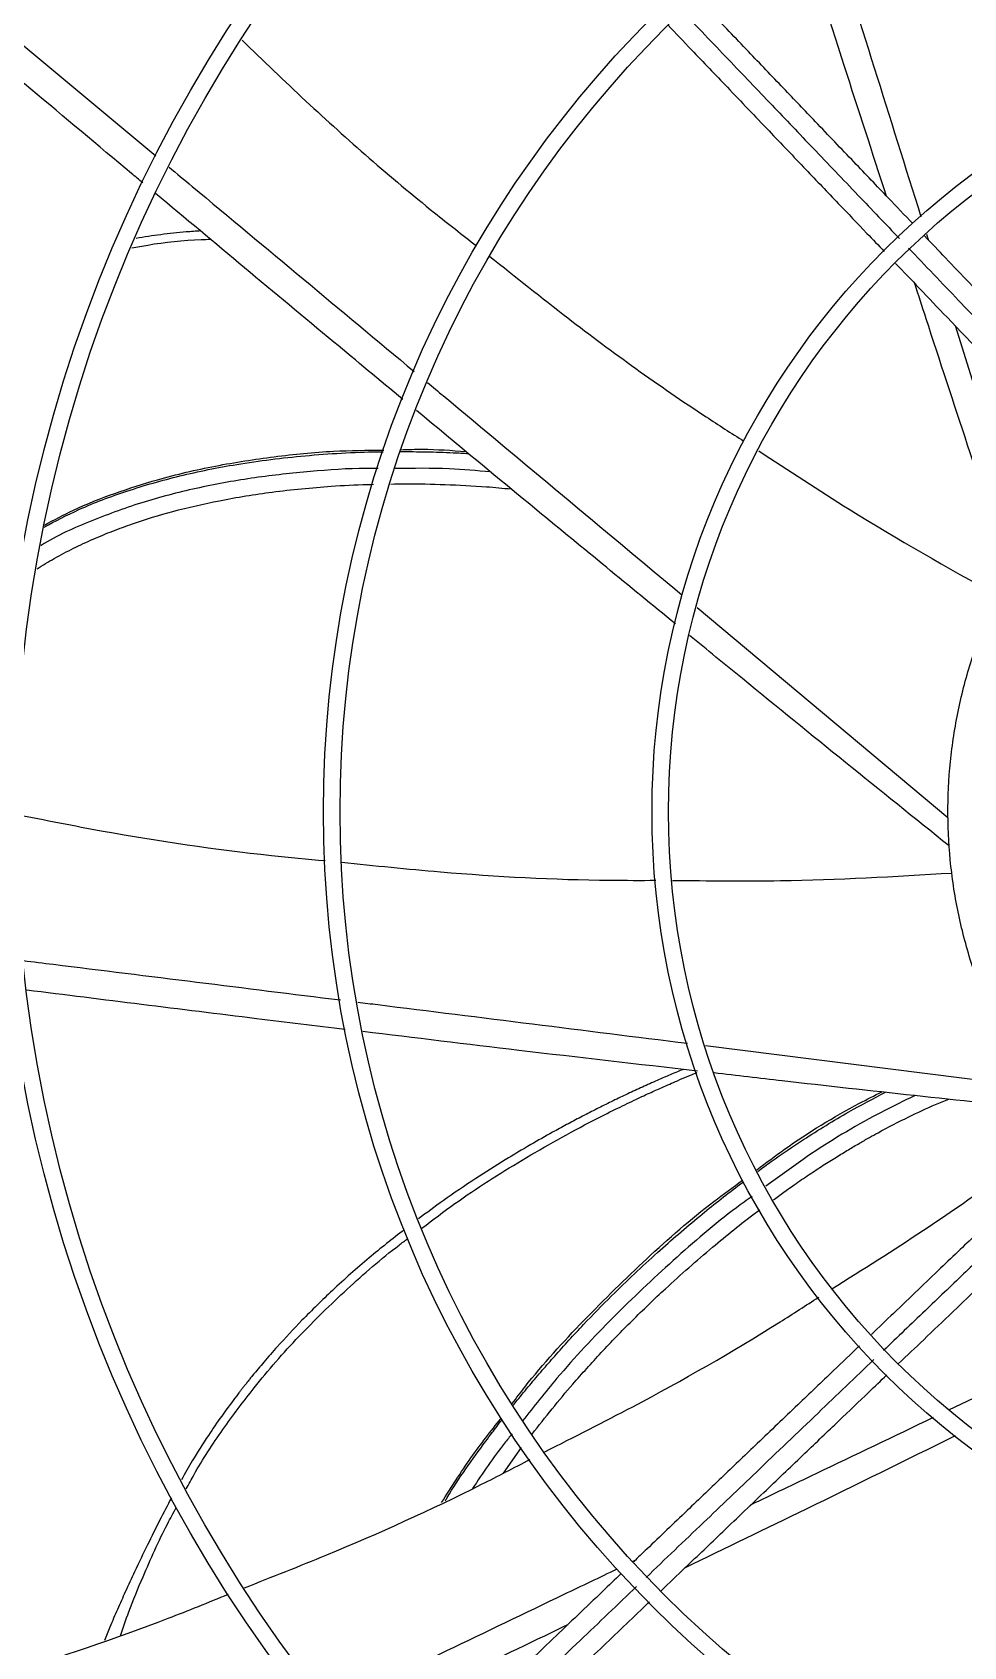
# Model space of a CAD drawing. Header units: inches. Extents: x 1229 to 1453, y -1023 to -720.
# Drawn here: x 1275.8 to 1281.31, y -870.2 to -860.65 of the extents above; entities that cross this region are included whole.
import ezdxf

# ---------------------------------------------------------------- set-up
doc = ezdxf.new("R2010")
doc.units = ezdxf.units.IN
doc.header["$MEASUREMENT"] = 0

msp = doc.modelspace()

# ---------------------------------------------------------------- linework, layer by layer
at = {"color": 18, "linetype": 'Continuous', "lineweight": 25, "true_color": 0x000000}
for p, q in [((1275.2702, -860.3306), (1276.534, -861.3824)), ((1281.0935, -861.8448), (1281.1036, -861.877)), ((1281.2628, -862.3856), (1281.672, -863.6925)), ((1279.7368, -864.0533), (1281.2213, -865.294)), ((1279.7869, -866.6436), (1281.708, -866.885)), ((1281.2271, -868.7978), (1281.9353, -868.4587)), ((1278.5911, -869.1722), (1278.699, -869.0204)), ((1279.3592, -869.693), (1279.3706, -869.6875))]:
    msp.add_line(p, q, dxfattribs=at)
for radius in [11.7126, 8.5704, 8.472, 6.6478, 6.5493, 4.7037, 4.6053]:
    msp.add_circle((1284.1739, -865.2608), radius, dxfattribs=at)
for radius, start, end in [(12.9331, 103.26667, 166.73333), (10.2157, 134.36248, 223.03765), (12.9331, 193.26667, 248.51312)]:
    msp.add_arc((1284.1739, -865.2608), radius, start, end, dxfattribs=at)
for points, knots in [([(1272.4643, -865.2608), (1272.4692, -865.0053), (1272.4788, -864.4944), (1272.5568, -863.7313), (1272.681, -862.9748), (1272.8553, -862.228), (1273.0778, -861.4942), (1273.3479, -860.7766), (1273.6644, -860.0781), (1274.0259, -859.4019), (1274.4308, -858.7507), (1274.8774, -858.1274), (1275.3639, -857.5347), (1275.8881, -856.975), (1276.4477, -856.4508), (1277.0405, -855.9644), (1277.6637, -855.5177), (1278.3149, -855.1128), (1278.9912, -854.7513), (1279.6896, -854.4349), (1280.4073, -854.1648), (1281.141, -853.9422), (1281.8878, -853.7681), (1282.6444, -853.6432), (1283.4075, -853.568), (1284.1739, -853.5429), (1284.9402, -853.568), (1285.7033, -853.6432), (1286.4599, -853.7681), (1287.2067, -853.9422), (1287.9404, -854.1648), (1288.6581, -854.4349), (1289.3565, -854.7513), (1290.0328, -855.1128), (1290.684, -855.5177), (1291.3073, -855.9644), (1291.9, -856.4508), (1292.4597, -856.975), (1292.9838, -857.5347), (1293.4703, -858.1274), (1293.9169, -858.7507), (1294.3218, -859.4019), (1294.6833, -860.0781), (1294.9998, -860.7766), (1295.2699, -861.4942), (1295.4924, -862.228), (1295.6667, -862.9748), (1295.7909, -863.7313), (1295.8689, -864.4944), (1295.8786, -865.0053), (1295.8834, -865.2608)], [0, 0, 0, 0, 0.020833, 0.041667, 0.0625, 0.083333, 0.104167, 0.125, 0.145833, 0.166667, 0.1875, 0.208333, 0.229167, 0.25, 0.270833, 0.291667, 0.3125, 0.333333, 0.354167, 0.375, 0.395833, 0.416667, 0.4375, 0.458333, 0.479167, 0.5, 0.520833, 0.541667, 0.5625, 0.583333, 0.604167, 0.625, 0.645833, 0.666667, 0.6875, 0.708333, 0.729167, 0.75, 0.770833, 0.791667, 0.8125, 0.833333, 0.854167, 0.875, 0.895833, 0.916667, 0.9375, 0.958333, 0.979167, 1, 1, 1, 1]), ([(1273.8217, -865.2608), (1273.8269, -865.0096), (1273.8375, -864.5073), (1273.9228, -863.7577), (1274.0584, -863.0162), (1274.2486, -862.2865), (1274.4911, -861.5725), (1274.7851, -860.8782), (1275.1285, -860.2068), (1275.5206, -859.563), (1275.9556, -858.9467), (1276.2819, -858.5646), (1276.4451, -858.3736)], [0, 0, 0, 0, 0.1, 0.2, 0.3, 0.4, 0.5, 0.6, 0.7, 0.8, 0.9, 1, 1, 1, 1]), ([(1281.1866, -859.4391), (1281.2489, -859.6235), (1281.4184, -860.1254), (1281.6456, -860.7027), (1281.8228, -861.0892), (1281.8603, -861.1709)], [0, 0, 0, 0, 0.314001, 0.854808, 1, 1, 1, 1]), ([(1280.4708, -859.8609), (1280.4833, -859.9005), (1280.6802, -860.5263), (1280.8769, -861.1539), (1281.0612, -861.7418)], [0, 0, 0, 0, 0.063243, 1, 1, 1, 1]), ([(1280.8573, -861.6192), (1280.7742, -861.3636), (1280.5953, -860.8133), (1280.4208, -860.2627), (1280.3274, -859.9679)], [0, 0, 0, 0, 0.464546, 1, 1, 1, 1]), ([(1281.0132, -861.7824), (1280.9649, -861.7319), (1280.8491, -861.6106), (1280.6571, -861.4098), (1280.4503, -861.1933), (1280.2418, -860.9752), (1280.0337, -860.7575), (1279.8643, -860.5801), (1279.7641, -860.4753), (1279.7396, -860.4496)], [0, 0, 0, 0, 0.113273, 0.27182, 0.45098, 0.599768, 0.762852, 0.941876, 1, 1, 1, 1]), ([(1276.457, -861.5406), (1276.435, -861.5222), (1276.0148, -861.172), (1275.5977, -860.8212), (1275.2025, -860.4889)], [0, 0, 0, 0, 0.052448, 1, 1, 1, 1]), ([(1279.6455, -860.5221), (1279.7376, -860.6185), (1279.9157, -860.8049), (1280.1749, -861.0761), (1280.4303, -861.3434), (1280.6814, -861.6062), (1280.852, -861.7847), (1280.9339, -861.8704)], [0, 0, 0, 0, 0.2154, 0.416422, 0.604341, 0.810085, 1, 1, 1, 1]), ([(1279.5648, -860.6087), (1279.6111, -860.6571), (1279.7279, -860.7794), (1279.9272, -860.9878), (1280.1527, -861.2238), (1280.3715, -861.4529), (1280.5645, -861.6548), (1280.7191, -861.8165), (1280.8096, -861.9113), (1280.8437, -861.947)], [0, 0, 0, 0, 0.1090567, 0.2754016, 0.4684679, 0.6386179, 0.7884724, 0.9203047, 1, 1, 1, 1]), ([(1277.0445, -860.6968), (1277.17, -860.8179), (1277.5369, -861.1719), (1278.001, -861.5772), (1278.3484, -861.8488), (1278.4316, -861.9138)], [0, 0, 0, 0, 0.283361, 0.828422, 1, 1, 1, 1]), ([(1276.6133, -861.4484), (1276.6588, -861.4863), (1277.1415, -861.888), (1277.6254, -862.2916), (1278.0637, -862.6571)], [0, 0, 0, 0, 0.094293, 1, 1, 1, 1]), ([(1277.9967, -862.8217), (1277.8601, -862.7087), (1277.3702, -862.3036), (1276.8838, -861.8971), (1276.5331, -861.604)], [0, 0, 0, 0, 0.278863, 1, 1, 1, 1]), ([(1276.3932, -861.9261), (1276.4243, -861.9203), (1276.5593, -861.8948), (1276.7151, -861.8787), (1276.8395, -861.8753), (1276.8579, -861.8748)], [0, 0, 0, 0, 0.203066, 0.881625, 1, 1, 1, 1]), ([(1276.7989, -861.8256), (1276.7707, -861.8275), (1276.6921, -861.8328), (1276.5646, -861.8462), (1276.4662, -861.862), (1276.4176, -861.8699)], [0, 0, 0, 0, 0.220412, 0.615334, 1, 1, 1, 1]), ([(1282.3681, -863.2002), (1282.3108, -863.1403), (1282.1909, -863.0148), (1282.0135, -862.8292), (1281.8428, -862.6505), (1281.7016, -862.5028), (1281.581, -862.3766), (1281.4692, -862.2596), (1281.3433, -862.1278), (1281.2128, -861.9913), (1281.1242, -861.8985), (1281.0826, -861.8551)], [0, 0, 0, 0, 0.133272, 0.279174, 0.413304, 0.531425, 0.608473, 0.694881, 0.792575, 0.902797, 1, 1, 1, 1]), ([(1278.5105, -861.976), (1278.6635, -862.0982), (1279.0784, -862.4296), (1279.5817, -862.7925), (1279.9387, -863.0212), (1280.0134, -863.0691)], [0, 0, 0, 0, 0.3159676, 0.8567363, 1, 1, 1, 1]), ([(1280.9876, -861.9266), (1281.0864, -862.03), (1281.2745, -862.2268), (1281.544, -862.5088), (1281.8007, -862.7775), (1282.0452, -863.0333), (1282.2086, -863.2043), (1282.2858, -863.2851)], [0, 0, 0, 0, 0.228868, 0.435815, 0.623227, 0.822027, 1, 1, 1, 1]), ([(1280.9111, -862.0174), (1280.9578, -862.0664), (1281.0594, -862.1727), (1281.3103, -862.4352), (1281.6674, -862.8089), (1281.9943, -863.151), (1282.1719, -863.3368), (1282.1962, -863.3622)], [0, 0, 0, 0, 0.109527, 0.237746, 0.586688, 0.943426, 1, 1, 1, 1]), ([(1281.5863, -863.8384), (1281.4202, -863.3408), (1281.2309, -862.774), (1281.0472, -862.2058), (1281.0248, -862.1364)], [0, 0, 0, 0, 0.877844, 1, 1, 1, 1]), ([(1278.1425, -862.7228), (1278.1733, -862.7484), (1278.6748, -863.1664), (1279.1771, -863.5859), (1279.6486, -863.9796)], [0, 0, 0, 0, 0.061422, 1, 1, 1, 1]), ([(1279.6094, -864.1497), (1279.3364, -863.9266), (1278.8235, -863.5074), (1278.3146, -863.0853), (1278.0767, -862.8879)], [0, 0, 0, 0, 0.532369, 1, 1, 1, 1]), ([(1275.8734, -863.5772), (1275.9413, -863.5415), (1276.0988, -863.4588), (1276.3688, -863.3586), (1276.6813, -863.2691), (1277.0338, -863.1983), (1277.4253, -863.1501), (1277.7152, -863.1333), (1277.8694, -863.1317), (1277.8803, -863.1316)], [0, 0, 0, 0, 0.111385, 0.25839, 0.414617, 0.580071, 0.776332, 0.984186, 1, 1, 1, 1]), ([(1275.8753, -863.5658), (1275.9323, -863.5353), (1276.0663, -863.4633), (1276.2912, -863.3749), (1276.5712, -863.2854), (1276.8867, -863.2117), (1277.2352, -863.1579), (1277.5681, -863.1245), (1277.7842, -863.1227), (1277.8833, -863.1219)], [0, 0, 0, 0, 0.093804, 0.220898, 0.348005, 0.517465, 0.686933, 0.856407, 1, 1, 1, 1]), ([(1277.9813, -863.1306), (1278.0326, -863.1308), (1278.1372, -863.1314), (1278.2713, -863.1355), (1278.3539, -863.1402), (1278.3835, -863.1418)], [0, 0, 0, 0, 0.3820963, 0.7788145, 1, 1, 1, 1]), ([(1277.9846, -863.1196), (1278.0272, -863.1182), (1278.156, -863.1137), (1278.2839, -863.1236), (1278.3696, -863.1303)], [0, 0, 0, 0, 0.330582, 1, 1, 1, 1]), ([(1280.1012, -863.1257), (1280.2787, -863.2427), (1280.7383, -863.5455), (1281.2182, -863.8156), (1281.5127, -863.9814)], [0, 0, 0, 0, 0.386151, 1, 1, 1, 1]), ([(1277.8502, -863.2304), (1277.8262, -863.2301), (1277.6926, -863.2287), (1277.4487, -863.2468), (1277.1197, -863.2819), (1276.7926, -863.3405), (1276.4687, -863.4221), (1276.155, -863.5364), (1275.9487, -863.6265), (1275.8553, -863.6864), (1275.8549, -863.6866)], [0, 0, 0, 0, 0.034994, 0.19479, 0.354827, 0.515177, 0.675951, 0.837291, 0.999303, 1, 1, 1, 1]), ([(1278.5154, -863.251), (1278.434, -863.2438), (1278.2469, -863.2271), (1278.0582, -863.2296), (1277.9516, -863.231)], [0, 0, 0, 0, 0.435498, 1, 1, 1, 1]), ([(1281.9608, -867.2122), (1281.9047, -867.1466), (1281.7813, -867.0025), (1281.6218, -866.7557), (1281.4786, -866.4803), (1281.3657, -866.1909), (1281.2836, -865.8914), (1281.2335, -865.5849), (1281.2157, -865.2748), (1281.2305, -864.9646), (1281.2778, -864.6577), (1281.357, -864.3573), (1281.4673, -864.0671), (1281.6071, -863.7896), (1281.7767, -863.5298), (1281.9261, -863.3362), (1282.0263, -863.2379), (1282.0527, -863.2121)], [0, 0, 0, 0, 0.05882, 0.129282, 0.199743, 0.270205, 0.340667, 0.411128, 0.48159, 0.552051, 0.622513, 0.692975, 0.763436, 0.833898, 0.904359, 0.974821, 1, 1, 1, 1]), ([(1275.8317, -863.8236), (1275.8655, -863.8028), (1275.9358, -863.7597), (1276.0471, -863.7018), (1276.1627, -863.648), (1276.2791, -863.6), (1276.4356, -863.5428), (1276.6456, -863.4791), (1276.9219, -863.4156), (1277.2345, -863.3647), (1277.5267, -863.3372), (1277.7262, -863.3255), (1277.8096, -863.3244), (1277.8216, -863.3242)], [0, 0, 0, 0, 0.057724, 0.1200521, 0.1815025, 0.2420669, 0.3017336, 0.4218193, 0.5580365, 0.7104054, 0.8789366, 0.9825118, 1, 1, 1, 1]), ([(1277.9245, -863.3226), (1277.9531, -863.322), (1278.0603, -863.3199), (1278.2494, -863.325), (1278.4583, -863.3347), (1278.5882, -863.3468), (1278.6367, -863.3514)], [0, 0, 0, 0, 0.1201, 0.449916, 0.794925, 1, 1, 1, 1]), ([(1281.228, -865.4631), (1280.8194, -865.1342), (1280.3057, -864.7208), (1279.7963, -864.3029), (1279.6921, -864.2174)], [0, 0, 0, 0, 0.7955294, 1, 1, 1, 1]), ([(1295.8834, -865.2608), (1295.8786, -865.5163), (1295.8689, -866.0272), (1295.7909, -866.7903), (1295.6667, -867.5468), (1295.4924, -868.2936), (1295.2699, -869.0274), (1294.9998, -869.745), (1294.6833, -870.4435), (1294.3218, -871.1197), (1293.9169, -871.7709), (1293.4703, -872.3942), (1292.9838, -872.9869), (1292.4597, -873.5466), (1291.9, -874.0708), (1291.3073, -874.5572), (1290.684, -875.0039), (1290.0328, -875.4088), (1289.3565, -875.7703), (1288.6581, -876.0867), (1287.9404, -876.3568), (1287.2067, -876.5794), (1286.4599, -876.7535), (1285.7033, -876.8784), (1284.9402, -876.9536), (1284.1739, -876.9787), (1283.4075, -876.9536), (1282.6444, -876.8784), (1281.8878, -876.7535), (1281.141, -876.5794), (1280.4073, -876.3568), (1279.6896, -876.0867), (1278.9912, -875.7702), (1278.3149, -875.4088), (1277.6637, -875.0039), (1277.0405, -874.5572), (1276.4477, -874.0708), (1275.8881, -873.5466), (1275.3639, -872.9869), (1274.8774, -872.3942), (1274.4308, -871.7709), (1274.0259, -871.1197), (1273.6644, -870.4435), (1273.3479, -869.745), (1273.0778, -869.0274), (1272.8553, -868.2936), (1272.681, -867.5468), (1272.5568, -866.7903), (1272.4788, -866.0272), (1272.4692, -865.5163), (1272.4643, -865.2608)], [0, 0, 0, 0, 0.020833, 0.041667, 0.0625, 0.083333, 0.104167, 0.125, 0.145833, 0.166667, 0.1875, 0.208333, 0.229167, 0.25, 0.270833, 0.291667, 0.3125, 0.333333, 0.354167, 0.375, 0.395833, 0.416667, 0.4375, 0.458333, 0.479167, 0.5, 0.520833, 0.541667, 0.5625, 0.583333, 0.604167, 0.625, 0.645833, 0.666667, 0.6875, 0.708333, 0.729167, 0.75, 0.770833, 0.791667, 0.8125, 0.833333, 0.854167, 0.875, 0.895833, 0.916667, 0.9375, 0.958333, 0.979167, 1, 1, 1, 1]), ([(1276.4451, -872.148), (1276.2819, -871.957), (1275.9556, -871.5749), (1275.5206, -870.9586), (1275.1285, -870.3147), (1274.7851, -869.6434), (1274.4911, -868.949), (1274.2486, -868.2351), (1274.0584, -867.5054), (1273.9228, -866.7639), (1273.8375, -866.0143), (1273.8269, -865.512), (1273.8217, -865.2608)], [0, 0, 0, 0, 0.1, 0.2, 0.3, 0.4, 0.5, 0.6, 0.7, 0.8, 0.9, 1, 1, 1, 1]), ([(1275.7085, -865.2756), (1275.8797, -865.3097), (1276.3798, -865.4092), (1276.9906, -865.4994), (1277.4309, -865.5401), (1277.5372, -865.5499)], [0, 0, 0, 0, 0.282913, 0.826826, 1, 1, 1, 1]), ([(1277.6345, -865.5594), (1277.829, -865.5794), (1278.3569, -865.6338), (1278.9778, -865.6671), (1279.4033, -865.6664), (1279.4937, -865.6663)], [0, 0, 0, 0, 0.314824, 0.854464, 1, 1, 1, 1]), ([(1279.5918, -865.6665), (1279.8049, -865.6689), (1280.3559, -865.6752), (1280.906, -865.643), (1281.2434, -865.6232)], [0, 0, 0, 0, 0.386729, 1, 1, 1, 1]), ([(1275.7508, -866.1409), (1275.8101, -866.1483), (1276.4341, -866.2253), (1277.0601, -866.3033), (1277.6267, -866.3739)], [0, 0, 0, 0, 0.094987, 1, 1, 1, 1]), ([(1277.6547, -866.548), (1277.48, -866.527), (1276.8508, -866.4513), (1276.2238, -866.3725), (1275.7709, -866.3156)], [0, 0, 0, 0, 0.277637, 1, 1, 1, 1]), ([(1277.729, -866.3866), (1277.7684, -866.3915), (1278.4175, -866.4721), (1279.0682, -866.5536), (1279.6794, -866.6302)], [0, 0, 0, 0, 0.060687, 1, 1, 1, 1]), ([(1279.74, -866.7945), (1279.3874, -866.7542), (1278.7262, -866.6786), (1278.0668, -866.5981), (1277.759, -866.5606)], [0, 0, 0, 0, 0.533249, 1, 1, 1, 1]), ([(1279.6542, -866.7846), (1279.6251, -866.7966), (1279.5664, -866.8208), (1279.479, -866.8592), (1279.3915, -866.8986), (1279.3047, -866.9391), (1279.2187, -866.9806), (1279.1334, -867.0231), (1279.0488, -867.0665), (1278.9651, -867.1109), (1278.8663, -867.1647), (1278.7448, -867.2337), (1278.5931, -867.3242), (1278.4197, -867.4342), (1278.2481, -867.5497), (1278.1372, -867.6324), (1278.0888, -867.6685)], [0, 0, 0, 0, 0.052483, 0.105932, 0.159241, 0.212409, 0.265434, 0.318317, 0.371058, 0.423656, 0.476108, 0.55818, 0.65612, 0.769934, 0.899624, 1, 1, 1, 1]), ([(1278.109, -867.7232), (1278.1737, -867.6741), (1278.364, -867.53), (1278.703, -867.3156), (1279.0235, -867.1361), (1279.2472, -867.0233), (1279.3574, -866.9701), (1279.4497, -866.927), (1279.5352, -866.8884), (1279.6288, -866.8473), (1279.6979, -866.8185), (1279.7368, -866.8023)], [0, 0, 0, 0, 0.129763, 0.381429, 0.640209, 0.716835, 0.782155, 0.836167, 0.879949, 0.932419, 1, 1, 1, 1]), ([(1281.8051, -867.0236), (1281.2835, -866.9679), (1280.627, -866.8977), (1279.9717, -866.8214), (1279.8371, -866.8058)], [0, 0, 0, 0, 0.7945498, 1, 1, 1, 1]), ([(1280.0905, -867.3778), (1280.1449, -867.3369), (1280.3381, -867.1919), (1280.5871, -867.0398), (1280.7858, -866.9394), (1280.8302, -866.917)], [0, 0, 0, 0, 0.233458, 0.828535, 1, 1, 1, 1]), ([(1280.0959, -867.3877), (1280.1223, -867.3681), (1280.2109, -867.3027), (1280.3894, -867.1835), (1280.6134, -867.0437), (1280.7788, -866.9573), (1280.8515, -866.9193)], [0, 0, 0, 0, 0.110551, 0.370365, 0.72305, 1, 1, 1, 1]), ([(1281.0268, -866.9385), (1280.9438, -866.9792), (1280.7152, -867.0915), (1280.4201, -867.2717), (1280.2169, -867.4223), (1280.1442, -867.4761)], [0, 0, 0, 0, 0.2679323, 0.7381543, 1, 1, 1, 1]), ([(1280.1882, -867.5565), (1280.2289, -867.5264), (1280.2985, -867.4749), (1280.3978, -867.4078), (1280.4811, -867.3531), (1280.5585, -867.3042), (1280.6299, -867.2607), (1280.6951, -867.2223), (1280.7538, -867.1888), (1280.8505, -867.1352), (1280.9803, -867.0684), (1281.1203, -867.0029), (1281.2005, -866.9709), (1281.2268, -866.9604)], [0, 0, 0, 0, 0.126707, 0.2164, 0.299415, 0.375758, 0.445433, 0.50844, 0.56479, 0.614482, 0.784764, 0.929388, 1, 1, 1, 1]), ([(1280.535, -868.0816), (1280.7167, -867.9677), (1281.1848, -867.6744), (1281.6314, -867.349), (1281.9045, -867.15)], [0, 0, 0, 0, 0.388294, 1, 1, 1, 1]), ([(1282.1139, -867.0659), (1282.0538, -867.1234), (1281.9281, -867.2435), (1281.7423, -867.4211), (1281.5636, -867.5919), (1281.4159, -867.733), (1281.2897, -867.8536), (1281.1727, -867.9654), (1281.0409, -868.0914), (1280.9044, -868.2218), (1280.8117, -868.3104), (1280.7683, -868.3518)], [0, 0, 0, 0, 0.133746, 0.279588, 0.413663, 0.531738, 0.608753, 0.695126, 0.792781, 0.902958, 1, 1, 1, 1]), ([(1282.1981, -867.1489), (1282.1301, -867.2138), (1281.9876, -867.3501), (1281.763, -867.5646), (1281.5362, -867.7814), (1281.308, -867.9995), (1281.0796, -868.2177), (1280.9217, -868.3686), (1280.8396, -868.447)], [0, 0, 0, 0, 0.1497372, 0.3141488, 0.4951245, 0.6503524, 0.8182344, 1, 1, 1, 1]), ([(1280.9294, -868.5246), (1280.9787, -868.4775), (1281.0854, -868.3756), (1281.3482, -868.1244), (1281.7219, -867.7673), (1282.0636, -867.4408), (1282.249, -867.2636), (1282.274, -867.2397)], [0, 0, 0, 0, 0.11035, 0.238589, 0.587584, 0.944376, 1, 1, 1, 1]), ([(1278.6436, -868.7607), (1278.6682, -868.728), (1278.7984, -868.5549), (1279.0636, -868.2671), (1279.4363, -867.9005), (1279.7515, -867.624), (1279.949, -867.4812), (1280.0061, -867.44)], [0, 0, 0, 0, 0.064155, 0.338902, 0.613661, 0.888436, 1, 1, 1, 1]), ([(1278.6497, -868.771), (1278.6574, -868.7612), (1278.6893, -868.7207), (1278.7464, -868.6516), (1278.8202, -868.5643), (1278.9252, -868.4442), (1279.0608, -868.2964), (1279.2624, -868.0906), (1279.4907, -867.8746), (1279.7416, -867.6597), (1279.912, -867.5219), (1280, -867.4579), (1280.0107, -867.4501)], [0, 0, 0, 0, 0.019567, 0.080793, 0.140643, 0.199118, 0.331502, 0.456248, 0.653121, 0.827364, 0.97898, 1, 1, 1, 1]), ([(1280.0618, -867.5358), (1280.031, -867.5579), (1279.8683, -867.6744), (1279.593, -867.9123), (1279.2378, -868.2481), (1278.9398, -868.5647), (1278.7714, -868.7783), (1278.7046, -868.863)], [0, 0, 0, 0, 0.060045, 0.316961, 0.573933, 0.831058, 1, 1, 1, 1]), ([(1278.7607, -868.9414), (1278.8396, -868.8417), (1278.9444, -868.7093), (1279.0846, -868.552), (1279.1706, -868.4583), (1279.2601, -868.3642), (1279.3532, -868.2698), (1279.4498, -868.1752), (1279.6059, -868.0278), (1279.8155, -867.8447), (1280.0034, -867.6906), (1280.1, -867.6205), (1280.1087, -867.6143)], [0, 0, 0, 0, 0.200081, 0.265506, 0.33241, 0.40079, 0.470643, 0.541969, 0.614762, 0.810431, 0.983024, 1, 1, 1, 1]), ([(1278.0043, -867.7319), (1277.9344, -867.7871), (1277.7885, -867.9021), (1277.5873, -868.0819), (1277.4069, -868.2581), (1277.2733, -868.4009), (1277.1771, -868.511), (1277.1239, -868.5747), (1277.092, -868.614), (1277.0773, -868.6323), (1277.0635, -868.6497), (1277.0504, -868.6663), (1277.0381, -868.682), (1276.9952, -868.7375), (1276.9299, -868.8256), (1276.8377, -868.9599), (1276.7572, -869.0847), (1276.7075, -869.174), (1276.6868, -869.2113)], [0, 0, 0, 0, 0.133608, 0.278776, 0.405004, 0.512284, 0.572708, 0.624876, 0.637173, 0.648905, 0.660072, 0.67067, 0.680702, 0.690169, 0.776222, 0.845822, 0.935638, 1, 1, 1, 1]), ([(1276.7151, -869.2658), (1276.73, -869.2375), (1276.7943, -869.1156), (1276.9277, -868.9154), (1277.1321, -868.6403), (1277.3761, -868.3615), (1277.6651, -868.0816), (1277.8825, -867.8906), (1278.0079, -867.7982), (1278.025, -867.7856)], [0, 0, 0, 0, 0.0483892, 0.2082957, 0.3625795, 0.5655123, 0.7658115, 0.9680939, 1, 1, 1, 1]), ([(1278.8369, -869.0459), (1279.0104, -868.9581), (1279.4829, -868.7189), (1280.0225, -868.4116), (1280.3802, -868.1809), (1280.4563, -868.1319)], [0, 0, 0, 0, 0.313558, 0.85396, 1, 1, 1, 1]), ([(1280.6972, -868.4198), (1280.6461, -868.4686), (1280.5243, -868.5851), (1280.3228, -868.7776), (1280.1064, -868.9844), (1279.8882, -869.1928), (1279.6705, -869.4009), (1279.4929, -869.5707), (1279.3878, -869.6711), (1279.3618, -869.696)], [0, 0, 0, 0, 0.114299, 0.272539, 0.451349, 0.599848, 0.762614, 0.941291, 1, 1, 1, 1]), ([(1280.7834, -868.5008), (1280.6732, -868.6061), (1280.4409, -868.8281), (1280.1045, -869.1496), (1279.7652, -869.4738), (1279.5481, -869.6813), (1279.4352, -869.7892)], [0, 0, 0, 0, 0.244396, 0.515011, 0.747693, 1, 1, 1, 1]), ([(1279.5238, -869.8679), (1279.5715, -869.8223), (1279.6931, -869.7061), (1279.9009, -869.5075), (1280.1369, -869.282), (1280.3659, -869.0631), (1280.5679, -868.8701), (1280.7292, -868.7159), (1280.8237, -868.6257), (1280.859, -868.5919)], [0, 0, 0, 0, 0.107797, 0.274517, 0.468021, 0.638557, 0.78875, 0.92088, 1, 1, 1, 1]), ([(1278.2255, -869.3462), (1278.2819, -869.2569), (1278.3907, -869.0844), (1278.5165, -868.9249), (1278.5772, -868.8479)], [0, 0, 0, 0, 0.5177695, 1, 1, 1, 1]), ([(1278.2475, -869.3362), (1278.2512, -869.3299), (1278.323, -869.2068), (1278.4196, -869.0749), (1278.531, -868.9237), (1278.5633, -868.8816), (1278.583, -868.8561)], [0, 0, 0, 0, 0.03745, 0.72793, 0.834837, 1, 1, 1, 1]), ([(1280.0569, -869.3584), (1280.1847, -869.2971), (1280.5436, -869.125), (1280.9033, -868.9528), (1281.1349, -868.842)], [0, 0, 0, 0, 0.356134, 1, 1, 1, 1]), ([(1278.6423, -868.9402), (1278.6276, -868.9583), (1278.5436, -869.0611), (1278.4692, -869.1718), (1278.4079, -869.2631)], [0, 0, 0, 0, 0.175925, 1, 1, 1, 1]), ([(1281.264, -868.9525), (1280.9699, -869.0973), (1280.4375, -869.3596), (1279.9041, -869.6173), (1279.6654, -869.7326)], [0, 0, 0, 0, 0.552418, 1, 1, 1, 1]), ([(1277.0597, -869.8502), (1277.2223, -869.7862), (1277.6971, -869.5994), (1278.2605, -869.3447), (1278.6535, -869.1406), (1278.7489, -869.0911)], [0, 0, 0, 0, 0.282847, 0.825958, 1, 1, 1, 1]), ([(1276.6273, -869.3181), (1276.6039, -869.3627), (1276.5555, -869.4547), (1276.4829, -869.6004), (1276.4152, -869.7415), (1276.3562, -869.8693), (1276.3074, -869.9785), (1276.2659, -870.0745), (1276.2415, -870.1353), (1276.2309, -870.1617)], [0, 0, 0, 0, 0.162065, 0.334016, 0.522299, 0.662138, 0.782984, 0.905809, 1, 1, 1, 1]), ([(1276.3257, -870.1336), (1276.3416, -870.0869), (1276.3808, -869.9713), (1276.4739, -869.7474), (1276.5658, -869.5407), (1276.6383, -869.4081), (1276.656, -869.3757)], [0, 0, 0, 0, 0.183146, 0.453263, 0.866217, 1, 1, 1, 1]), ([(1277.5621, -870.5558), (1278.0248, -870.3334), (1278.5916, -870.061), (1279.1601, -869.7885), (1279.2645, -869.7384)], [0, 0, 0, 0, 0.816319, 1, 1, 1, 1]), ([(1279.2882, -869.7662), (1279.2513, -869.8015), (1279.1168, -869.9301), (1278.8743, -870.1618), (1278.5561, -870.4658), (1278.251, -870.7574), (1278.0545, -870.9452), (1277.9703, -871.0257)], [0, 0, 0, 0, 0.083548, 0.304273, 0.549894, 0.807023, 1, 1, 1, 1]), ([(1275.6488, -870.3637), (1275.9707, -870.258), (1276.414, -870.1125), (1276.8458, -869.9366), (1276.9639, -869.8885)], [0, 0, 0, 0, 0.726359, 1, 1, 1, 1]), ([(1279.3794, -869.8424), (1279.2676, -869.9493), (1279.0339, -870.1727), (1278.6979, -870.4937), (1278.3651, -870.8117), (1278.1544, -871.0131), (1278.046, -871.1167)], [0, 0, 0, 0, 0.250239, 0.523314, 0.754844, 1, 1, 1, 1]), ([(1278.1344, -871.1956), (1278.17, -871.1616), (1278.3096, -871.0281), (1278.5454, -870.8028), (1278.8475, -870.5141), (1279.1366, -870.2379), (1279.341, -870.0426), (1279.4435, -869.9446), (1279.4544, -869.9342)], [0, 0, 0, 0, 0.0814873, 0.3197252, 0.5373894, 0.7686628, 0.9752676, 1, 1, 1, 1]), ([(1278.9718, -870.0686), (1278.9656, -870.0716), (1278.533, -870.2812), (1278.1006, -870.4878), (1277.6745, -870.6914)], [0, 0, 0, 0, 0.014485, 1, 1, 1, 1])]:
    msp.add_open_spline(points, degree=3, knots=knots, dxfattribs=at)

doc.saveas('drawing.dxf')
